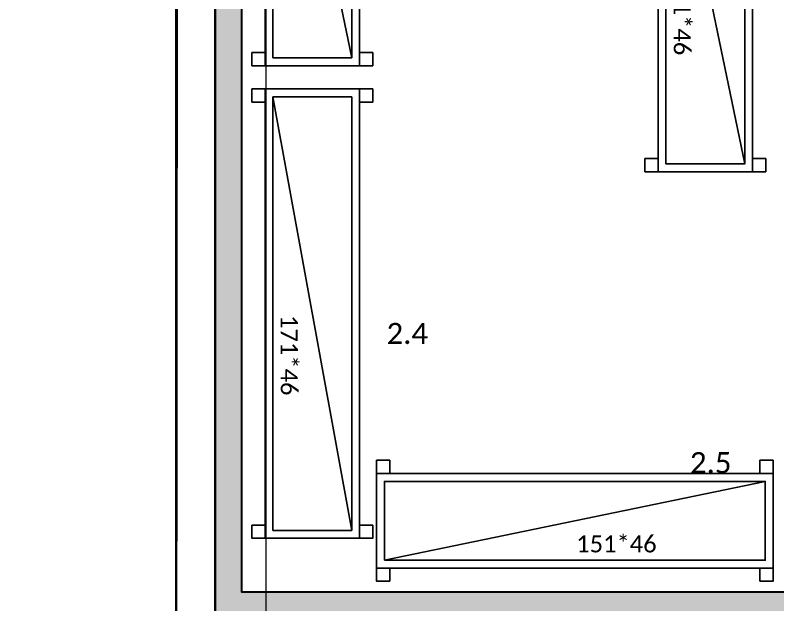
# Model space of a CAD drawing. Header units: millimetres. Extents: x -10496 to -5455, y -188 to 7293.
# Drawn here: x -8816 to -8525.7, y 4149.4 to 4373.7 of the extents above; entities that cross this region are included whole.
import ezdxf

# ---------------------------------------------------------------- set-up
doc = ezdxf.new("R2010")
doc.units = ezdxf.units.MM
for name, color, linetype, lineweight in [('.', 142, 'Continuous', 15), ('00 TEFRİŞ', 252, 'Continuous', 13), ('GJC_duvar', 10, 'Continuous', 30), ('GJC_Soğuk oda P', 170, 'Continuous', 30), ('GJC_ölçüler', 253, 'Continuous', 5)]:
    doc.layers.add(name, color=color, linetype=linetype, lineweight=lineweight)
for name, color, linetype in [('GJC ALAN', 2, 'Continuous'), ('Kıtc-002 Çizgi', 7, 'Continuous'), ('Kıtc-008 Rakam', 1, 'Continuous'), ('Kıtc-041 İstif Rafı', 7, 'Continuous')]:
    doc.layers.add(name, color=color, linetype=linetype)
doc.styles.get("Standard").update_dxf_attribs({"font": 'calibri.ttf', "height": 15})
doc.styles.add('Ölçü50', font='calibri.ttf', dxfattribs={"width": 0.7})
doc.dimstyles.new('olcu-10', dxfattribs={"dimtxt": 15, "dimasz": 1, "dimexe": 1.25, "dimexo": 0.625, "dimgap": 0.5, "dimtad": 1, "dimdec": 0, "dimzin": 9, "dimtxsty": 'Ölçü50', "dimblk": 'ARCHTICK', "dimcen": 2, "dimclrd": 256, "dimclre": 256, "dimclrt": 6, "dimazin": 2, "dimtfac": 1, "dimtdec": 0, "dimtix": 1, "dimtmove": 0, "dimatfit": 3, "dimldrblk": 'ARCHTICK', "dimfxl": 1, "dimlwd": -1, "dimarcsym": 0})

# ---------------------------------------------------------------- blocks, each defined once
blk = doc.blocks.new('_ArchTick')
at = {"layer": 'Kıtc-002 Çizgi', "color": 0, "const_width": 0.15}
blk.add_lwpolyline([(-0.5, -0.5), (0.5, 0.5)], dxfattribs=at)
blk = doc.blocks.new('*D119')
at = {"layer": 'Defpoints', "color": 0, "transparency": 16777216}
for p in [(-8744.88, 4674.3), (-8744.88, 4144.3), (-8720.62, 4144.3)]:
    blk.add_point(p, dxfattribs=at)
at = {"layer": 'GJC_ölçüler', "lineweight": -2, "transparency": 16777216}
for p, q in [((-8744.26, 4674.3), (-8719.37, 4674.3)), ((-8744.26, 4144.3), (-8719.37, 4144.3))]:
    blk.add_line(p, q, dxfattribs=at)
at = {"layer": 'GJC_ölçüler', "transparency": 16777216}
blk.add_line((-8720.62, 4674.3), (-8720.62, 4144.3), dxfattribs=at)
for p, rotation in [((-8720.62, 4674.3), 90), ((-8720.62, 4144.3), 270)]:
    blk.add_blockref('_ArchTick', p, dxfattribs=dict(at, rotation=rotation))
at = {"layer": 'GJC_ölçüler', "color": 6, "lineweight": 35, "transparency": 16777216, "insert": (-8728.8, 4409.3), "char_height": 15, "attachment_point": 5, "rotation": 90, "style": 'Ölçü50'}
blk.add_mtext('530', dxfattribs=at)
blk = doc.blocks.new('A$C317845BC')
at = {"layer": 'Kıtc-041 İstif Rafı'}
blk.add_line((3, 8), (148, 38), dxfattribs=at)
for points in [[(5, 46), (5, 41), (0, 41), (0, 46)], [(146, 46), (146, 41), (151, 41), (151, 46)], [(0, 5), (0, 41), (151, 41), (151, 5)], [(3, 8), (3, 38), (148, 38), (148, 8)], [(5, 0), (5, 5), (0, 5), (0, 0)], [(146, 0), (146, 5), (151, 5), (151, 0)]]:
    blk.add_lwpolyline(points, close=True, dxfattribs=at)
blk.add_text('151*46', height=6.48, dxfattribs=at).set_placement((76.02, 10.96))
blk = doc.blocks.new('A$C0D1506CA')
at = {"layer": 'Kıtc-041 İstif Rafı'}
blk.add_line((3, 8), (168, 38), dxfattribs=at)
for points in [[(5, 46), (5, 41), (0, 41), (0, 46)], [(166, 46), (166, 41), (171, 41), (171, 46)], [(0, 5), (0, 41), (171, 41), (171, 5)], [(3, 8), (3, 38), (168, 38), (168, 8)], [(5, 0), (5, 5), (0, 5), (0, 0)], [(166, 0), (166, 5), (171, 5), (171, 0)]]:
    blk.add_lwpolyline(points, close=True, dxfattribs=at)
blk.add_text('171*46', height=6.48, dxfattribs=at).set_placement((86.02, 10.96))
blk = doc.blocks.new('new ytong')
at = {"layer": '.'}
h = blk.add_hatch(dxfattribs=at)
h.set_pattern_fill('HONEY', color=1)
h.set_pattern_definition([(0, (-22104.902, 323.666), (4.7625, 2.7496306), [3.175, -6.35]), (120, (-22104.902, 323.666), (-4.7625, 2.7496307), [3.175, -6.35]), (60, (-22104.902, 323.666), (1e-08, 5.4992613), [-6.35, 3.175])])
edge = h.paths.add_edge_path()
edge.add_line((-19803.34, 4985.56), (-20280.34, 4985.56))
edge.add_line((-20280.34, 4985.56), (-20280.34, 4925.56))
edge.add_line((-20280.34, 4925.56), (-20338.34, 4925.56))
edge.add_line((-20338.34, 4925.56), (-20338.34, 4415.56))
edge.add_line((-20338.34, 4415.56), (-19423.38, 4415.56))
edge.add_line((-19423.38, 4415.56), (-19423.38, 4985.56))
edge.add_line((-19423.38, 4985.56), (-19583.41, 4985.56))
edge.add_line((-19583.41, 4985.56), (-19583.59, 4925.35))
edge.add_line((-19583.59, 4925.35), (-19673.34, 4925.35))
edge.add_line((-19673.34, 4925.35), (-19673.34, 4985.56))
edge.add_line((-19673.34, 4985.56), (-19803.34, 4985.56))
edge.add_line((-19803.34, 4995.56), (-20293.34, 4995.56))
edge.add_line((-20293.34, 4995.56), (-20293.34, 4935.56))
edge.add_line((-20293.34, 4935.56), (-20348.34, 4935.56))
edge.add_line((-20348.34, 4935.56), (-20348.34, 4405.56))
edge.add_line((-20348.34, 4405.56), (-19413.38, 4405.56))
edge.add_line((-19413.38, 4405.56), (-19413.38, 4995.56))
edge.add_line((-19413.38, 4995.56), (-19593.38, 4995.56))
edge.add_line((-19593.38, 4995.56), (-19593.56, 4935.35))
edge.add_line((-19593.56, 4935.35), (-19663.34, 4935.35))
edge.add_line((-19663.34, 4935.35), (-19663.34, 4995.56))
edge.add_line((-19663.34, 4995.56), (-19803.34, 4995.56))
at = {"layer": '00 TEFRİŞ'}
h = blk.add_hatch(dxfattribs=at)
h.set_pattern_fill('HONEY', color=8)
h.set_pattern_definition([(0, (-22104.902, 323.666), (4.7625, 2.7496306), [3.175, -6.35]), (120, (-22104.902, 323.666), (-4.7625, 2.7496307), [3.175, -6.35]), (60, (-22104.902, 323.666), (1e-08, 5.4992613), [-6.35, 3.175])])
edge = h.paths.add_edge_path()
edge.add_line((-19803.34, 4985.56), (-20283.34, 4985.56))
edge.add_line((-20283.34, 4985.56), (-20283.34, 4925.56))
edge.add_line((-20283.34, 4925.56), (-20338.34, 4925.56))
edge.add_line((-20338.34, 4925.56), (-20338.34, 4415.56))
edge.add_line((-20338.34, 4415.56), (-19423.38, 4415.56))
edge.add_line((-19423.38, 4415.56), (-19423.38, 4985.56))
edge.add_line((-19423.38, 4985.56), (-19583.41, 4985.56))
edge.add_line((-19583.41, 4985.56), (-19583.59, 4925.35))
edge.add_line((-19583.59, 4925.35), (-19673.34, 4925.35))
edge.add_line((-19673.34, 4925.35), (-19673.34, 4985.56))
edge.add_line((-19673.34, 4985.56), (-19803.34, 4985.56))
edge.add_line((-19803.34, 4995.56), (-20290.34, 4995.56))
edge.add_line((-20290.34, 4995.56), (-20290.34, 4935.56))
edge.add_line((-20290.34, 4935.56), (-20348.34, 4935.56))
edge.add_line((-20348.34, 4935.56), (-20348.34, 4405.56))
edge.add_line((-20348.34, 4405.56), (-19413.38, 4405.56))
edge.add_line((-19413.38, 4405.56), (-19413.38, 4995.56))
edge.add_line((-19413.38, 4995.56), (-19593.38, 4995.56))
edge.add_line((-19593.38, 4995.56), (-19593.56, 4935.35))
edge.add_line((-19593.56, 4935.35), (-19663.34, 4935.35))
edge.add_line((-19663.34, 4935.35), (-19663.34, 4995.56))
edge.add_line((-19663.34, 4995.56), (-19803.34, 4995.56))
at = {"color": 1}
blk.add_lwpolyline([(-19803.34, 4985.56), (-20280.34, 4985.56), (-20280.34, 4925.56), (-20338.34, 4925.56), (-20338.34, 4415.56), (-19423.38, 4415.56), (-19423.38, 4985.56), (-19583.41, 4985.56), (-19583.59, 4925.35), (-19673.34, 4925.35), (-19673.34, 4985.56), (-19803.34, 4985.56)], dxfattribs=at)
at = {"layer": '00 TEFRİŞ', "color": 8}
for points in [[(-19803.34, 4995.56), (-20290.34, 4995.56), (-20290.34, 4935.56), (-20348.34, 4935.56), (-20348.34, 4405.56), (-19413.38, 4405.56), (-19413.38, 4995.56), (-19593.38, 4995.56), (-19593.56, 4935.35), (-19663.34, 4935.35), (-19663.34, 4995.56), (-19803.34, 4995.56)], [(-19803.34, 4985.56), (-20280.34, 4985.56), (-20280.34, 4925.56), (-20338.34, 4925.56), (-20338.34, 4415.56), (-19423.38, 4415.56), (-19423.38, 4985.56), (-19583.41, 4985.56), (-19583.59, 4925.35), (-19673.34, 4925.35), (-19673.34, 4985.56), (-19803.34, 4985.56)], [(-20363.34, 4405.56), (-20363.34, 4935.56)], [(-20348.34, 4405.56), (-20348.34, 4935.56)]]:
    blk.add_lwpolyline(points, dxfattribs=at)
blk.add_lwpolyline([(-19813.34, 4985.56), (-19813.34, 4415.56), (-20338.34, 4415.56), (-20338.34, 4925.56), (-20280.34, 4925.56), (-20280.34, 4985.56)], close=True, dxfattribs=at)
at = {"layer": 'GJC_duvar'}
blk.add_lwpolyline([(-20348.34, 4405.56), (-20348.34, 4933.57), (-20363.34, 4933.57), (-20363.34, 4405.56), (-20348.34, 4405.56)], dxfattribs=at)
at = {"layer": 'GJC_Soğuk oda P'}
blk.add_lwpolyline([(-19413.38, 4995.56), (-20290.34, 4995.56), (-20290.34, 4935.56), (-20348.34, 4935.56), (-20348.34, 4405.56), (-19413.38, 4405.56), (-19413.38, 4995.56)], dxfattribs=at)
blk.add_lwpolyline([(-19813.34, 4985.56), (-20280.34, 4985.56), (-20280.34, 4925.56), (-20338.34, 4925.56), (-20338.34, 4415.56), (-19813.34, 4415.56)], close=True, dxfattribs=at)

msp = doc.modelspace()

# ---------------------------------------------------------------- linework, layer by layer
at = {"color": 1}
msp.add_lwpolyline([(-8194.88, 4734.3), (-8684.88, 4734.3), (-8684.88, 4674.3), (-8739.88, 4674.3), (-8739.88, 4144.3), (-7804.93, 4144.3), (-7804.93, 4734.3), (-7984.93, 4734.3), (-7985.11, 4674.09), (-8054.88, 4674.09), (-8054.88, 4734.3), (-8194.88, 4734.3)], dxfattribs=at)
msp.add_lwpolyline([(-8739.88, 4144.3), (-8739.88, 4674.3)])

# ---------------------------------------------------------------- block references
at = {"layer": 'Kıtc-002 Çizgi', "rotation": 270}
for name, p in [('A$C317845BC', (-8725.88, 4505.56)), ('A$C0D1506CA', (-8725.88, 4345.68))]:
    msp.add_blockref(name, p, dxfattribs=at)
at = {"layer": 'Kıtc-002 Çizgi'}
msp.add_blockref('A$C317845BC', (-8678.44, 4158.34), dxfattribs=at)

# ---------------------------------------------------------------- texts
at = {"layer": 'Kıtc-008 Rakam', "color": 1}
for s, p in [('2.4', (-8674.62, 4248.64)), ('2.5', (-8559.09, 4199.46))]:
    msp.add_text(s, height=8, dxfattribs=at).set_placement(p)

# ---------------------------------------------------------------- dimensions: what is measured, and where the dimension line sits
at = {"layer": 'GJC_ölçüler', "color": 2, "lineweight": 35}
dim = msp.add_linear_dim(base=(-8720.62, 4144.3), p1=(-8744.88, 4674.3), p2=(-8744.88, 4144.3), angle=90, dimstyle='olcu-10', dxfattribs=at)
dim.commit()
dim.dimension.update_dxf_attribs({"geometry": '*D119', "text_midpoint": (-8728.8, 4409.3)})

# ---------------------------------------------------------------- next in the draw order: block references
at = {"layer": 'GJC_duvar', "color": 41, "true_color": 0xf4ee51}
msp.add_blockref('new ytong', (11608.46, -261.26), dxfattribs=at)

# ---------------------------------------------------------------- next in the draw order: linework, layer by layer
at = {"layer": 'GJC ALAN', "color": 40, "lineweight": 30, "true_color": 0xf8d731}
msp.add_lwpolyline([(-9274.05, 3818.75), (-8754.88, 3818.75), (-8753.88, 4954.39), (-9673.87, 4954.39)], dxfattribs=at)
msp.add_lwpolyline([(-8671.89, 4724.3), (-8671.89, 4664.3), (-8729.88, 4664.3), (-8729.88, 4154.3), (-8204.88, 4154.3), (-8204.88, 4724.3)], close=True, dxfattribs=at)

# ---------------------------------------------------------------- next in the draw order: block references
at = {"layer": 'Kıtc-002 Çizgi', "rotation": 270}
msp.add_blockref('A$C317845BC', (-8576.23, 4465.17), dxfattribs=at)

doc.saveas('drawing.dxf')
